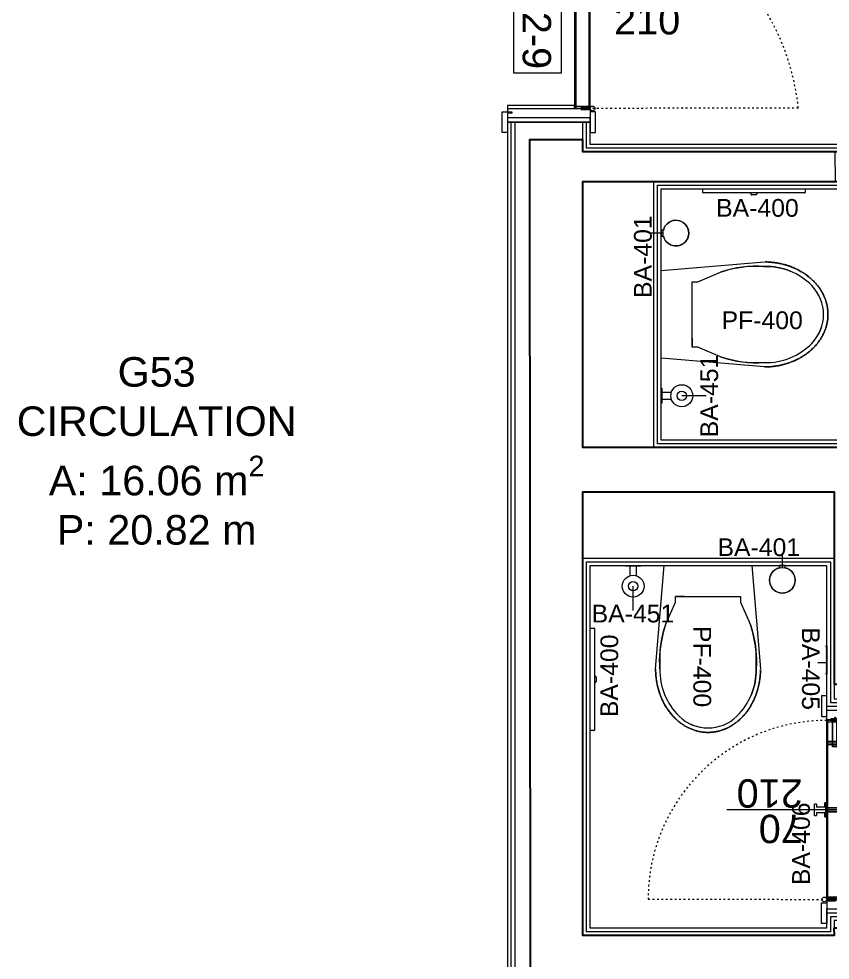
# Model space of a CAD drawing. Header units: centimetres. Extents: x 118932 to 154602, y -32682 to -23521.
# Drawn here: x 134667.2 to 134941.7, y -29744.5 to -29426.2 of the extents above; entities that cross this region are included whole.
import ezdxf

# ---------------------------------------------------------------- set-up
doc = ezdxf.new("R2010")
doc.units = ezdxf.units.CM
doc.header["$LTSCALE"] = 50
doc.header["$MEASUREMENT"] = 0
doc.linetypes.add('ACAD_ISO03W100', pattern=[30, 12, -18])
for name, color, linetype, lineweight, true_color in [('GEN_00_BL_Yazı', 7, 'Continuous', 0, 0x4f5250), ('GEN_00_BL_Ölçü Dış', 7, 'Continuous', 5, 0x766a5e), ('GEN_02_TF_Islak Hacim', 7, 'Continuous', 5, 0x007cb0), ('GEN_02_TF_Kapı', 7, 'Continuous', 9, 0x4a3526), ('GEN_05_ML_Ahşap', 7, 'Continuous', 9, 0x745e3d), ('GEN_05_ML_Alçıpan_giydirme', 7, 'Continuous', 18, 0x7ebab5), ('GEN_06_GR_İnce', 7, 'Continuous', 13, 0xb0b0a9), ('KALACAK DUVARLAR', 7, 'Continuous', 30, 0x005387)]:
    doc.layers.add(name, color=color, linetype=linetype, lineweight=lineweight, true_color=true_color)
doc.styles.add('ARIAL', font='arial.ttf')
doc.styles.add('arial_1_18', font='arial.ttf', dxfattribs={"height": 0.2})
doc.styles.add('Arial_6', font='arial.ttf', dxfattribs={"height": 59.5325})

# ---------------------------------------------------------------- blocks, each defined once
blk = doc.blocks.new('KALACAK DUVARLAR LEVEL 0 A BLOK')
at = {"layer": 'KALACAK DUVARLAR'}
for points in [[(60213.89, 8052.59), (60081.69, 7920.38), (59891.79, 7920.38), (59891.79, 8020.39), (59875.48, 8020.39), (59875.48, 8010.39), (59881.79, 8010.39), (59881.79, 7920.38), (59713.87, 7920.38), (59713.87, 8010.39), (59800.48, 8010.39), (59800.48, 8020.39), (59713.87, 8020.39), (59713.87, 8024.38), (59695.87, 8024.38), (59696.05, 7732.14)], [(59808.87, 7745.37), (59808.81, 7757.87), (59798.81, 7757.87), (59798.87, 7755.37), (59713.87, 7755.37), (59713.87, 7905.38), (59798.87, 7905.38), (59798.87, 7840.38), (59808.87, 7840.38), (59808.87, 7905.38), (60073.76, 7905.38), (60073.76, 7838.91), (60082.96, 7829.72), (60119.15, 7865.92), (60223.11, 7761.97)]]:
    blk.add_lwpolyline(points, dxfattribs=at)
blk = doc.blocks.new('Toilet-Tissue-Dispenser_Bobrick_B-35883 - BA-400 Double Paper Holder-13679418-RESTROOMS _ POOL BAR - PLANS')
at = {"layer": 'GEN_02_TF_Islak Hacim'}
for p, q in [((40839.4, 11299.3), (40839.4, 11312)), ((40839.4, 11312), (41185.5, 11312)), ((41185.5, 11312), (41185.5, 11299.3)), ((41001.8, 11297.7), (40841, 11297.7)), ((41023.2, 11297.7), (41001.8, 11297.7)), ((41019.6, 11291.4), (41005.3, 11291.4)), ((41183.9, 11297.7), (41023.2, 11297.7))]:
    blk.add_line(p, q, dxfattribs=at)
for centre, radius, start, end in [((40841, 11299.3), 1.59, 180, 270), ((41001.8, 11296.8), 0.879, 90, 187.2939), ((41007, 11297.5), 6.14, 187.2939, 247.3604), ((41005.3, 11292.2), 0.8, 204.0212, 270), ((41019.6, 11292.2), 0.8, 270, 335.9788), ((41017.9, 11297.5), 6.14, 292.6396, 352.7061), ((41023.2, 11296.8), 0.879, 352.7061, 90), ((41183.9, 11299.3), 1.59, 270, 0)]:
    blk.add_arc(centre, radius, start, end, dxfattribs=at)
at = {"layer": 'GEN_00_BL_Yazı', "insert": (40884.6, 11216.8), "char_height": 60, "width": 265.421, "attachment_point": 7, "rotation": 359.924, "style": 'Arial_6'}
blk.add_mtext('BA-400', dxfattribs=at)
blk = doc.blocks.new('BA 401 toilet brush holder')
at = {"layer": 'GEN_00_BL_Yazı'}
blk.add_line((-0.01, -4.19), (-0.01, -8.64), dxfattribs=at)
at = {"layer": 'GEN_02_TF_Islak Hacim'}
for p, q in [((-1, -4.23), (-1, -5)), ((-1, -4.23), (-1, -5)), ((-1, -5), (1, -5)), ((1, -5), (-1, -5)), ((1, -5), (1, -4.23)), ((1, -4.23), (1, -5))]:
    blk.add_line(p, q, dxfattribs=at)
blk.add_circle((0, 0), 4.35, dxfattribs=at)
blk.add_arc((0, 0), 4.35, 283.2903, 256.7097, dxfattribs=at)
at = {"layer": 'GEN_00_BL_Yazı', "insert": (21.94, -14.19), "char_height": 6, "width": 26.5421, "attachment_point": 1, "rotation": 180, "style": 'Arial_6'}
blk.add_mtext('BA-401', dxfattribs=at)
blk = doc.blocks.new('BA 405 - BAG DISPANSER')
at = {"layer": 'GEN_02_TF_Islak Hacim'}
blk.add_hatch(color=256, dxfattribs=at).paths.add_polyline_path([(59602.97, -31835.91), (59602.97, -31835.47), (59593.41, -31835.47), (59593.41, -31835.91)])
at = {"layer": 'GEN_00_BL_Yazı'}
blk.add_line((59597.32, -31832.96), (59597.32, -31835.65), dxfattribs=at)
at = {"layer": 'GEN_02_TF_Islak Hacim'}
for p, q in [((59593.41, -31835.91), (59593.41, -31835.47)), ((59602.97, -31835.47), (59602.97, -31835.91)), ((59602.97, -31835.91), (59593.41, -31835.91))]:
    blk.add_line(p, q, dxfattribs=at)
at = {"layer": 'GEN_00_BL_Yazı', "insert": (59609.21, -31833.56), "char_height": 6, "width": 26.5421, "attachment_point": 1, "rotation": 180, "style": 'Arial_6'}
blk.add_mtext('BA-405', dxfattribs=at)
blk = doc.blocks.new('common areas toilet pf400')
at = {"layer": 'GEN_02_TF_Islak Hacim'}
for p, q in [((0, 14.8), (34.95, 17.75)), ((0, 14.8), (34.95, 17.75)), ((0, -14.8), (0, 14.8)), ((12.45, 10.98), (20.12, 14.31)), ((12.45, 10.98), (20.12, 14.31)), ((10.45, 10.98), (12.45, 10.98)), ((10.45, -11.02), (10.45, 10.98)), ((10.45, 10.98), (12.45, 10.98)), ((10.45, -8.02), (10.45, -11.02)), ((12.45, -11.02), (10.45, -11.02)), ((12.45, -11.02), (10.45, -11.02)), ((34.95, -17.75), (0, -14.8)), ((34.95, -17.75), (0, -14.8))]:
    blk.add_line(p, q, dxfattribs=at)
at = {"layer": 'GEN_02_TF_Islak Hacim', "flags": 128}
blk.add_lwpolyline([(20.12, -14.35, 0.102893), (34.95, -16.27, 0.208147), (50.97, -9.8, 0.407287), (50.97, 9.76, 0.208147), (34.95, 16.23, 0.102893), (20.12, 14.31), (21.51, 14.77), (22.93, 15.16), (24.36, 15.5), (25.8, 15.79), (27.25, 16.01), (28.71, 16.18), (30.17, 16.29), (31.64, 16.33), (33.11, 16.33), (34.58, 16.26), (34.95, 16.23, -0.103003), (43.63, 14.66)], format="xyb", dxfattribs=at)
blk.add_lwpolyline([(34.95, -16.27), (33.48, -16.35), (32.01, -16.38), (30.55, -16.34), (29.08, -16.25), (27.62, -16.1), (26.16, -15.89), (24.72, -15.62), (23.29, -15.29), (21.87, -14.91), (20.47, -14.47), (20.12, -14.35), (12.45, -11.02), (10.45, -11.02)], dxfattribs=at)
at = {"layer": 'GEN_02_TF_Islak Hacim'}
blk.add_arc((40.95, -0.02), 14, 330.4944, 345.2869, dxfattribs=at)
blk.add_rational_spline([(34.95, -17.75), (42.82, -17.75), (49.63, -14.5), (53.57, -8.88), (57.5, -3.25), (57.5, 3.25), (53.57, 8.88), (49.63, 14.5), (42.82, 17.75), (34.95, 17.75), (36.56, 17.75), (39.77, 17.45), (44.36, 16.13), (48.47, 13.99), (51.9, 11.16), (54.48, 7.77), (56.09, 3.98), (56.45, 1.33), (56.45, 0), (56.45, -1.33), (56.09, -3.98), (54.48, -7.77), (51.9, -11.16), (48.47, -13.99), (44.36, -16.13), (39.77, -17.45), (36.56, -17.75), (34.95, -17.75)], [1, 0.910683602523, 0.910683602523, 1, 0.910683602523, 0.910683602523, 1, 0.910683602523, 0.910683602523, 1, 1, 1, 1, 1, 1, 1, 1, 1, 1, 1, 1, 1, 1, 1, 1, 1, 1, 1], degree=3, knots=[0, 0, 0, 0, 1.047198, 1.047198, 1.047198, 2.094395, 2.094395, 2.094395, 3.141593, 3.141593, 3.141593, 3.28445, 3.427307, 3.570164, 3.713021, 3.855878, 3.998736, 4.141593, 4.141593, 4.141593, 4.28445, 4.427307, 4.570164, 4.713021, 4.855878, 4.998736, 5.141593, 5.141593, 5.141593, 5.141593], dxfattribs=at)
at = {"layer": 'GEN_00_BL_Yazı', "insert": (20.45, -5.06), "char_height": 6, "width": 13.2711, "attachment_point": 7, "style": 'Arial_6'}
blk.add_mtext('PF-400', dxfattribs=at)
blk = doc.blocks.new('BA 406 HOOK')
at = {"layer": 'GEN_02_TF_Islak Hacim'}
for p, q in [((-2.38, 0), (-2.38, -0.32)), ((-2.38, 0), (2.38, 0)), ((-2.3, 0), (-2.38, 0)), ((2.38, 0), (2.3, 0)), ((2.38, -0.32), (2.38, 0)), ((-2.38, -0.32), (-2.3, -0.32)), ((-0.92, -0.32), (-2.38, -0.32)), ((-0.92, -0.32), (-0.92, -3.19)), ((0.92, -3.19), (0.92, -0.32)), ((2.38, -0.32), (0.92, -0.32)), ((2.3, -0.32), (2.38, -0.32)), ((-1.91, -3.19), (-1.91, -3.81)), ((-1.91, -3.19), (-0.92, -3.19)), ((-1.84, -3.19), (-1.91, -3.19)), ((-1.91, -3.81), (-1.84, -3.81)), ((1.9, -3.81), (-1.91, -3.81)), ((0.92, -3.19), (1.9, -3.19)), ((1.9, -3.19), (1.84, -3.19)), ((1.84, -3.81), (1.9, -3.81)), ((1.9, -3.81), (1.9, -3.19))]:
    blk.add_line(p, q, dxfattribs=at)
at = {"layer": 'GEN_00_BL_Yazı', "insert": (25.5, -11.38), "char_height": 6, "width": 26.5421, "attachment_point": 1, "rotation": 180, "style": 'Arial_6'}
blk.add_mtext('BA-406', dxfattribs=at)
blk = doc.blocks.new('Accessory-Tissue_Holder-KOHLER-Composed-K-73148 - BA-451 SPARE TP-14820996-TYPE GxL')
at = {"layer": 'GEN_00_BL_Yazı'}
blk.add_line((-52678, -5376.6), (-52678.1, -5294), dxfattribs=at)
at = {"layer": 'GEN_02_TF_Islak Hacim'}
blk.add_lwpolyline([(-52653.4, -5226.7), (-52667.2, -5226.7), (-52688.8, -5226.7), (-52702.6, -5226.7, -0.414214), (-52703.4, -5225.8), (-52703.4, -5224.2), (-52652.6, -5224.2), (-52652.6, -5225.8, -0.414214)], format="xyb", close=True, dxfattribs=at)
for points in [[(-52688.8, -5226.7, 0.414214), (-52689.4, -5227.3), (-52689.4, -5258.6)], [(-52666.5, -5258.6), (-52666.5, -5227.3, 0.414214), (-52667.2, -5226.7)]]:
    blk.add_lwpolyline(points, format="xyb", dxfattribs=at)
for radius in [37.3, 15.9]:
    blk.add_circle((-52678, -5294.1), radius, dxfattribs=at)
at = {"layer": 'GEN_00_BL_Yazı', "insert": (-52538.9, -5356.8), "char_height": 60, "width": 265.421, "attachment_point": 3, "style": 'Arial_6'}
blk.add_mtext('BA-451', dxfattribs=at)
blk = doc.blocks.new('LEVEL 0 ISLAK HACİM')
at = {"xscale": 0.1, "yscale": 0.1, "zscale": 0.1}
blk.add_blockref('Toilet-Tissue-Dispenser_Bobrick_B-35883 - BA-400 Double Paper Holder-13679418-RESTROOMS _ POOL BAR - PLANS', (-9541.47, -4208.46, 0), dxfattribs=at)
at = {"color": 1, "lineweight": 100}
for name, p, rotation in [('BA 401 toilet brush holder', (-5466.61, -3092.26, 0), 270), ('BA 401 toilet brush holder', (-5430.6, -3209.67, 0), 180), ('BA 405 - BAG DISPANSER', (-37251.51, -62834.79, 0), 90), ('BA 406 HOOK', (-5415.9, -3287.27, 0), 270)]:
    blk.add_blockref(name, p, dxfattribs=dict(at, rotation=rotation))
blk.add_blockref('common areas toilet pf400', (-5471.61, -3119.76, 0))
at = {"extrusion": (0.000295505, 0.000122402, 1), "xscale": 0.1000000000000001, "yscale": 0.1000000000000001, "zscale": 0.1000000000000001, "rotation": 89.99999792759128}
blk.add_blockref('Accessory-Tissue_Holder-KOHLER-Composed-K-73148 - BA-451 SPARE TP-14820996-TYPE GxL', (-5994.02, 2120.53, -2), dxfattribs=at)
at = {"extrusion": (0.000122402, -0.000295505, 1), "xscale": 0.1, "yscale": 0.1, "zscale": 0.1}
blk.add_blockref('Accessory-Tissue_Holder-KOHLER-Composed-K-73148 - BA-451 SPARE TP-14820996-TYPE GxL', (-213.27, -2682.25, 0.28), dxfattribs=at)
at = {"rotation": 270}
blk.add_blockref('common areas toilet pf400', (-5455.73, -3204.67, 0), dxfattribs=at)
at = {"xscale": 0.1000000000000026, "yscale": 0.1000000000000026, "zscale": 0.1000000000000026, "rotation": 90}
blk.add_blockref('Toilet-Tissue-Dispenser_Bobrick_B-35883 - BA-400 Double Paper Holder-13679418-RESTROOMS _ POOL BAR - PLANS', (-4364.41, -7344.42, 0), dxfattribs=at)
blk = doc.blocks.new('level 0 main tower duvarlar')
at = {"layer": 'GEN_05_ML_Alçıpan_giydirme'}
for points in [[(-2512.08, -1299.32), (-2642.82, -1430.06), (-2829.19, -1430.06), (-2829.19, -1330.05), (-2851.69, -1330.05), (-2851.69, -1345.06), (-2844.19, -1345.06), (-2844.19, -1430.06), (-2983.11, -1430.06), (-2983.11, -1345.06), (-2921.69, -1345.06), (-2921.69, -1330.05), (-3007.11, -1330.05), (-3007.11, -1322.55), (-3035.11, -1322.55), (-3035.11, -1620.8)], [(-2912.11, -1610.07), (-2912.11, -1590.07), (-2927.11, -1590.07), (-2927.11, -1595.07), (-3007.11, -1595.07), (-3007.11, -1472.46), (-2927.11, -1472.46), (-2927.11, -1520.07), (-2912.11, -1520.07), (-2912.11, -1450.06), (-2652.22, -1450.06), (-2652.22, -1515.07), (-2640.52, -1526.76), (-2604.32, -1490.56), (-2503.91, -1590.98)], [(-2509.58, -1300.36), (-2641.79, -1432.56), (-2831.69, -1432.56), (-2831.69, -1332.55), (-2849.19, -1332.55), (-2849.19, -1342.56), (-2841.69, -1342.56), (-2841.69, -1432.56), (-2985.61, -1432.56), (-2985.61, -1342.56), (-2924.12, -1342.56), (-2924.26, -1332.55), (-3009.61, -1332.55), (-3009.61, -1322.55)], [(-2510.83, -1299.84), (-2642.3, -1431.31), (-2830.44, -1431.31), (-2830.44, -1331.3), (-2850.44, -1331.3), (-2850.44, -1343.81), (-2842.94, -1343.81), (-2842.94, -1431.31), (-2984.36, -1431.31), (-2984.36, -1343.81), (-2922.9, -1343.81), (-2922.98, -1331.3), (-3008.36, -1331.3), (-3008.36, -1322.55)], [(-3033.86, -1620.8), (-3033.86, -1322.55)], [(-3032.61, -1322.55), (-3032.61, -1620.8)], [(-2914.61, -1607.57), (-2914.61, -1592.57), (-2924.61, -1592.57), (-2924.61, -1597.57), (-3009.61, -1597.57), (-3009.61, -1469.96), (-2924.61, -1469.96), (-2924.61, -1517.57), (-2914.61, -1517.57), (-2914.61, -1447.56), (-2649.72, -1447.56), (-2649.72, -1514.03), (-2640.52, -1523.22), (-2604.32, -1487.02), (-2500.37, -1590.98)], [(-2913.36, -1608.82), (-2913.36, -1591.32), (-2925.86, -1591.32), (-2925.86, -1596.32), (-3008.36, -1596.32), (-3008.36, -1471.21), (-2925.86, -1471.21), (-2925.86, -1518.82), (-2913.36, -1518.82), (-2913.36, -1448.81), (-2650.97, -1448.81), (-2650.97, -1514.55), (-2640.52, -1524.99), (-2604.32, -1488.79), (-2502.14, -1590.98)]]:
    blk.add_lwpolyline(points, dxfattribs=at)
blk = doc.blocks.new('PD02-9')
at = {"layer": 'GEN_02_TF_Kapı'}
for p, q in [((-75.5, 0), (-80, 0)), ((-75.5, 0), (-75.5, -28)), ((-4.8, 0), (-75.2, 0)), ((-75.2, -5.2), (-75.2, 0)), ((-68.07, 0), (-68.07, -5.2, 0)), ((-67.07, 0), (-67.07, -5.2, 0)), ((-40.7, 0), (-40.7, -5.2, 0)), ((-39.31, 0), (-39.31, -5.2, 0)), ((-5.1, 0.14), (-5.1, -3)), ((-4.8, 0.01), (-4.8, -3)), ((-4.8, -5.2), (-4.8, 0)), ((-4.5, 0.01), (-4.5, -3)), ((-4.5, 0), (-4.5, -28)), ((-4.5, 0), (0, 0)), ((-4.2, 0.14), (-4.2, -3)), ((-76.2, -2.73), (-75.2, -2.06)), ((-76.2, -2.99), (-76.2, -2.73)), ((-76.2, -2.99), (-75.2, -3.11)), ((-75.8, -1.47), (-75.8, -2.46)), ((-75.7, -1.47), (-75.8, -1.47)), ((-75.8, -3.04), (-75.8, -3.69)), ((-75.18, -2.6), (-75.5, -2.26)), ((-75.18, -2.6), (-75.5, -2.26)), ((-75.18, -2.6), (-75.5, -3.01)), ((-4.8, -0.4), (-75.2, -0.4)), ((-75.2, -2.06), (-75.2, -3.11)), ((-75.2, -2.54), (-75.2, -2.12)), ((-75.18, -2.54), (-75.2, -2.54)), ((-75.2, -2.55), (-75.18, -2.55)), ((-75.2, -2.65), (-75.2, -2.55)), ((-75.2, -2.65), (-75.18, -2.65)), ((-75.2, -3.08), (-75.2, -2.66)), ((-75.18, -2.66), (-75.2, -2.66)), ((-75.2, -3.11), (-75.2, -2.99)), ((-75.18, -2.1), (-74.82, -2.1)), ((-75.18, -2.54), (-75.18, -2.12)), ((-75.18, -2.12), (-74.82, -2.12)), ((-75.18, -2.45), (-75.18, -2.55)), ((-75.18, -2.45), (-75.07, -2.45)), ((-75.18, -2.65), (-75.18, -2.55)), ((-75.18, -2.65), (-75.18, -2.75)), ((-75.18, -3.08), (-75.18, -2.66)), ((-75.18, -2.75), (-75.07, -2.75)), ((-74.82, -3.08), (-75.18, -3.08)), ((-74.82, -3.1), (-75.18, -3.1)), ((-75.07, -2.12), (-75.07, -3.08)), ((-75.07, -2.45), (-75.07, -2.75)), ((-74.82, -2.12), (-74.82, -3.08)), ((-74.8, -2.12), (-74.8, -3.08)), ((-74.6, -4.8), (-74.6, -0.4)), ((-5.4, -4.8), (-5.4, -0.4)), ((-5.2, -2.12), (-5.2, -3.08)), ((-4.82, -2.1), (-5.18, -2.1)), ((-5.18, -3.1), (-4.82, -3.1)), ((-5.1, -3), (-4.8, -3)), ((-4.93, -2.12), (-4.93, -3.08)), ((-4.82, -2.45), (-4.93, -2.45)), ((-4.93, -2.45), (-4.93, -2.75)), ((-4.82, -2.75), (-4.93, -2.75)), ((-4.82, -2.6), (-4.5, -2.26)), ((-4.82, -2.6), (-4.5, -2.26)), ((-4.82, -2.45), (-4.82, -2.55)), ((-4.8, -2.55), (-4.82, -2.55)), ((-4.82, -2.65), (-4.82, -2.55)), ((-4.82, -2.6), (-4.5, -3.01)), ((-4.82, -2.65), (-4.82, -2.75)), ((-4.8, -2.65), (-4.82, -2.65)), ((-4.8, -2.54), (-4.8, -2.12)), ((-4.8, -2.65), (-4.8, -2.55)), ((-4.8, -3.08), (-4.8, -2.66)), ((-4.5, -3), (-4.2, -3)), ((-75.8, -3.69), (-75.7, -3.69)), ((-74.3, -5.4), (-75.5, -5.4)), ((-4.8, -4.8), (-75.2, -4.8)), ((-4.8, -5.2), (-75.2, -5.2)), ((-74.3, -5.4), (-74.3, -28)), ((-39.41, -5.2), (-40.6, -5.2)), ((-5.7, -5.4), (-5.7, -28)), ((-5.7, -5.4), (-4.5, -5.4)), ((-76.5, -26.5), (-76.9, -26.5)), ((-76.9, -26.5), (-76.9, -28)), ((-76.5, -28), (-76.5, -26.5)), ((-74.3, -28), (-76.5, -28)), ((-5.7, -28), (-3.5, -28)), ((-3.5, -28), (-3.5, -26.5)), ((-3.5, -26.5), (-3.1, -26.5)), ((-3.1, -26.5), (-3.1, -28)), ((-3.1, -28), (0, -28))]:
    blk.add_line(p, q, dxfattribs=at)
at = {"layer": 'GEN_02_TF_Kapı', "linetype": 'ACAD_ISO03W100', "ltscale": 0.001}
blk.add_lwpolyline([(-75.2, 0, -0.355376), (-4.8, 70.4), (-4.65, 0.8)], format="xyb", dxfattribs=at)
at = {"layer": 'GEN_02_TF_Kapı'}
for points in [[(-76.5, 0), (-83.5, 0), (-83.5, 1.75), (-76.5, 1.75)], [(-78.5, 0), (-80, 0), (-80, -28), (-78.5, -28)], [(-67.97, 0), (-68.07, 0), (-68.07, -5.2), (-67.97, -5.2)], [(-68.07, 0), (-67.97, 0), (-67.97, -5.2), (-68.07, -5.2)], [(-67.17, -5.2), (-67.97, -5.2), (-67.97, 0), (-67.17, 0)], [(-67.17, 0), (-67.07, 0), (-67.07, -5.2), (-67.17, -5.2)], [(-67.07, 0), (-67.17, 0), (-67.17, -5.2), (-67.07, -5.2)], [(-41, 0), (-39, 0), (-39, 0.2), (-39.4, 0.3), (-40.6, 0.3), (-41, 0.2)], [(-40.6, 0), (-40.7, 0), (-40.7, -5.2), (-40.6, -5.2)], [(-40.6, -5.2), (-39.4, -5.2), (-39.4, 0), (-40.6, 0)], [(-39.41, 0), (-39.31, 0), (-39.31, -5.2), (-39.41, -5.2)], [(-3.5, 0), (3.5, 0), (3.5, 1.75), (-3.5, 1.75)], [(0, 0), (-1.5, 0), (-1.5, -28), (0, -28)], [(-75.7, -3.69), (-75.5, -3.69), (-75.5, -1.47), (-75.7, -1.47)], [(-75.2, -3.47), (-75, -3.47), (-75, -1.55), (-75.2, -1.55)], [(-61.25, -1.95), (-75.1, -1.95), (-75.1, -3.47), (-61.25, -3.47)], [(-61.35, -2.05), (-75, -2.05), (-75, -3.37), (-61.35, -3.37)], [(-41.01, -5.4), (-39.01, -5.4), (-39.01, -5.2), (-41.01, -5.2)]]:
    blk.add_lwpolyline(points, close=True, dxfattribs=at)
for points in [[(-4.8, -2.54), (-4.82, -2.54), (-4.82, -2.12), (-5.18, -2.12), (-5.18, -3.08), (-4.82, -3.08), (-4.82, -2.66), (-4.8, -2.66)], [(-76.9, -28), (-83.5, -28), (-83.5, -29.75), (-76.5, -29.75), (-76.5, -28)], [(-3.1, -28), (3.5, -28), (3.5, -29.75), (-3.5, -29.75), (-3.5, -28)]]:
    blk.add_lwpolyline(points, dxfattribs=at)
blk.add_circle((-4.65, 0.8), 0.8, dxfattribs=at)
for centre, start, end in [((-75.18, -2.12), 91.5433, 178.4567), ((-75.18, -3.08), 181.5433, 268.4567), ((-74.82, -2.12), 1.5433, 88.4567), ((-74.82, -3.08), 271.5433, 358.4567), ((-5.18, -2.12), 91.5433, 178.4567), ((-5.18, -3.08), 181.5433, 268.4567), ((-4.82, -2.12), 1.5433, 88.4567), ((-4.82, -3.08), 271.5433, 358.4567)]:
    blk.add_arc(centre, 0.0206, start, end, dxfattribs=at)
at = {"layer": 'GEN_05_ML_Ahşap'}
blk.add_lwpolyline([(-40, -9.81), (-40, 33.75)], dxfattribs=at)
blk.add_lwpolyline([(-16.55, -25.81), (-63.45, -25.81), (-63.45, -9.81), (-16.55, -9.81)], close=True, dxfattribs=at)
at = {"layer": 'GEN_00_BL_Yazı', "char_height": 9.6, "attachment_point": 7, "rotation": 90, "style": 'arial_1_18'}
for s, insert in [('\\A1;210', (-29.56, 8.09)), ('\\A1;80', (-41.56, 8.07))]:
    blk.add_mtext_dynamic_manual_height_columns(s, width=2834.1518, gutter_width=1500, heights=[310.23], dxfattribs=dict(at, insert=insert))
at = {"layer": 'GEN_00_BL_Yazı', "insert": (-17.94, -22.98), "char_height": 9.6, "attachment_point": 9, "style": 'arial_1_18'}
blk.add_mtext_dynamic_manual_height_columns('\\A1;PD02-9', width=2834.1518, gutter_width=1500, heights=[310.23], dxfattribs=at)
blk = doc.blocks.new('PD01M')
at = {"layer": 'GEN_02_TF_Kapı'}
for p, q in [((4.5, 0), (0, 0)), ((4.2, 0.14), (4.2, -3)), ((4.5, 0.01), (4.5, -3)), ((4.5, 0), (4.5, -15)), ((4.8, 0.01), (4.8, -3)), ((4.8, 0), (65.2, 0)), ((4.8, -5.2), (4.8, 0)), ((5.1, 0.14), (5.1, -3)), ((34.31, 0), (34.31, -5.2, 0)), ((35.7, 0), (35.7, -5.2, 0)), ((57.07, 0), (57.07, -5.2, 0)), ((58.07, 0), (58.07, -5.2, 0)), ((65.2, -5.2), (65.2, 0)), ((65.5, 0), (65.5, -15)), ((65.5, 0), (70, 0)), ((4.5, -3), (4.2, -3)), ((4.82, -2.6), (4.5, -2.26)), ((4.82, -2.6), (4.5, -2.26)), ((4.82, -2.6), (4.5, -3.01)), ((4.8, -0.4), (65.2, -0.4)), ((4.8, -2.54), (4.8, -2.12)), ((4.8, -2.55), (4.82, -2.55)), ((4.8, -2.65), (4.8, -2.55)), ((4.8, -2.65), (4.82, -2.65)), ((4.8, -3.08), (4.8, -2.66)), ((5.1, -3), (4.8, -3)), ((4.82, -2.1), (5.18, -2.1)), ((4.82, -2.45), (4.82, -2.55)), ((4.82, -2.45), (4.93, -2.45)), ((4.82, -2.65), (4.82, -2.55)), ((4.82, -2.65), (4.82, -2.75)), ((4.82, -2.75), (4.93, -2.75)), ((5.18, -3.1), (4.82, -3.1)), ((4.93, -2.12), (4.93, -3.08)), ((4.93, -2.45), (4.93, -2.75)), ((5.2, -2.12), (5.2, -3.08)), ((5.4, -4.8), (5.4, -0.4)), ((64.6, -4.8), (64.6, -0.4)), ((64.8, -2.12), (64.8, -3.08)), ((65.18, -2.1), (64.82, -2.1)), ((64.82, -2.12), (64.82, -3.08)), ((65.18, -2.12), (64.82, -2.12)), ((64.82, -3.08), (65.18, -3.08)), ((64.82, -3.1), (65.18, -3.1)), ((65.07, -2.12), (65.07, -3.08)), ((65.18, -2.45), (65.07, -2.45)), ((65.07, -2.45), (65.07, -2.75)), ((65.18, -2.75), (65.07, -2.75)), ((65.18, -2.54), (65.18, -2.12)), ((65.18, -2.6), (65.5, -2.26)), ((65.18, -2.6), (65.5, -2.26)), ((65.18, -2.45), (65.18, -2.55)), ((65.18, -2.54), (65.2, -2.54)), ((65.2, -2.55), (65.18, -2.55)), ((65.18, -2.65), (65.18, -2.55)), ((65.18, -2.6), (65.5, -3.01)), ((65.18, -2.65), (65.18, -2.75)), ((65.2, -2.65), (65.18, -2.65)), ((65.18, -3.08), (65.18, -2.66)), ((65.18, -2.66), (65.2, -2.66)), ((65.2, -2.06), (65.2, -3.11)), ((66.2, -2.73), (65.2, -2.06)), ((65.2, -2.54), (65.2, -2.12)), ((65.2, -2.65), (65.2, -2.55)), ((65.2, -3.08), (65.2, -2.66)), ((66.2, -2.99), (65.2, -3.11)), ((65.2, -3.11), (65.2, -2.99)), ((65.7, -1.47), (65.8, -1.47)), ((65.8, -1.47), (65.8, -2.46)), ((65.8, -3.04), (65.8, -3.69)), ((66.2, -2.99), (66.2, -2.73)), ((5.7, -5.4), (4.5, -5.4)), ((4.8, -4.8), (65.2, -4.8)), ((4.8, -5.2), (65.2, -5.2)), ((5.7, -5.4), (5.7, -15)), ((34.41, -5.2), (35.6, -5.2)), ((64.3, -5.4), (64.3, -15)), ((64.3, -5.4), (65.5, -5.4)), ((65.8, -3.69), (65.7, -3.69)), ((3.1, -15), (0, -15)), ((3.5, -13.5), (3.1, -13.5)), ((3.1, -13.5), (3.1, -15)), ((3.5, -15), (3.5, -13.5)), ((5.7, -15), (3.5, -15)), ((64.3, -15), (66.5, -15)), ((66.5, -15), (66.5, -13.5)), ((66.5, -13.5), (66.9, -13.5)), ((66.9, -13.5), (66.9, -15))]:
    blk.add_line(p, q, dxfattribs=at)
at = {"layer": 'GEN_02_TF_Kapı', "linetype": 'ACAD_ISO03W100', "ltscale": 0.001}
blk.add_lwpolyline([(65.2, 0, 0.414214), (4.8, 60.4), (4.65, 0.8)], format="xyb", dxfattribs=at)
at = {"layer": 'GEN_02_TF_Kapı'}
for points in [[(3.5, 0), (-3.5, 0), (-3.5, 1.75), (3.5, 1.75)], [(0, 0), (1.5, 0), (1.5, -15), (0, -15)], [(36, 0), (34, 0), (34, 0.2), (34.4, 0.3), (35.6, 0.3), (36, 0.2)], [(34.41, 0), (34.31, 0), (34.31, -5.2), (34.41, -5.2)], [(35.6, -5.2), (34.4, -5.2), (34.4, 0), (35.6, 0)], [(35.6, 0), (35.7, 0), (35.7, -5.2), (35.6, -5.2)], [(57.17, 0), (57.07, 0), (57.07, -5.2), (57.17, -5.2)], [(57.07, 0), (57.17, 0), (57.17, -5.2), (57.07, -5.2)], [(57.17, -5.2), (57.97, -5.2), (57.97, 0), (57.17, 0)], [(57.97, 0), (58.07, 0), (58.07, -5.2), (57.97, -5.2)], [(58.07, 0), (57.97, 0), (57.97, -5.2), (58.07, -5.2)], [(66.5, 0), (73.5, 0), (73.5, 1.75), (66.5, 1.75)], [(68.5, 0), (70, 0), (70, -15), (68.5, -15)], [(56.25, -1.95), (65.1, -1.95), (65.1, -3.47), (56.25, -3.47)], [(56.35, -2.05), (65, -2.05), (65, -3.37), (56.35, -3.37)], [(65.2, -3.47), (65, -3.47), (65, -1.55), (65.2, -1.55)], [(65.7, -3.69), (65.5, -3.69), (65.5, -1.47), (65.7, -1.47)], [(36.01, -5.4), (34.01, -5.4), (34.01, -5.2), (36.01, -5.2)]]:
    blk.add_lwpolyline(points, close=True, dxfattribs=at)
for points in [[(4.8, -2.54), (4.82, -2.54), (4.82, -2.12), (5.18, -2.12), (5.18, -3.08), (4.82, -3.08), (4.82, -2.66), (4.8, -2.66)], [(3.1, -15), (-3.5, -15), (-3.5, -16.75), (3.5, -16.75), (3.5, -15)], [(66.9, -15), (73.5, -15), (73.5, -16.75), (66.5, -16.75), (66.5, -15)]]:
    blk.add_lwpolyline(points, dxfattribs=at)
blk.add_circle((4.65, 0.8), 0.8, dxfattribs=at)
for centre, start, end in [((4.82, -2.12), 91.5433, 178.4567), ((4.82, -3.08), 181.5433, 268.4567), ((5.18, -2.12), 1.5433, 88.4567), ((5.18, -3.08), 271.5433, 358.4567), ((64.82, -2.12), 91.5433, 178.4567), ((64.82, -3.08), 181.5433, 268.4567), ((65.18, -2.12), 1.5433, 88.4567), ((65.18, -3.08), 271.5433, 358.4567)]:
    blk.add_arc(centre, 0.0206, start, end, dxfattribs=at)
at = {"layer": 'GEN_05_ML_Ahşap'}
blk.add_lwpolyline([(35, -9.81), (35, 33.75)], dxfattribs=at)
blk.add_lwpolyline([(57.38, -25.81), (12.62, -25.81), (12.62, -9.81), (57.38, -9.81)], close=True, dxfattribs=at)
at = {"layer": 'GEN_00_BL_Yazı', "char_height": 9.6, "attachment_point": 7, "rotation": 90, "style": 'arial_1_18'}
for s, insert in [('\\A1;210', (45.44, 8.09)), ('\\A1;70', (33.44, 8.07))]:
    blk.add_mtext_dynamic_manual_height_columns(s, width=2834.1518, gutter_width=1500, heights=[310.23], dxfattribs=dict(at, insert=insert))
at = {"layer": 'GEN_00_BL_Yazı', "insert": (56.57, -22.98), "char_height": 9.6, "attachment_point": 9, "style": 'arial_1_18'}
blk.add_mtext_dynamic_manual_height_columns('\\A1;PD01M', width=2834.1518, gutter_width=1500, heights=[310.23], dxfattribs=at)
blk = doc.blocks.new('level 0 a blok kapılar')
at = {"color": 5, "rotation": 270}
blk.add_blockref('PD02-9', (-970.18, -1430.28), dxfattribs=at)
at = {"color": 1, "rotation": 90}
blk.add_blockref('PD01M', (-890.17, -1697.79), dxfattribs=at)
blk = doc.blocks.new('level 0 kapı')
at = {"color": 5}
blk.add_blockref('level 0 a blok kapılar', (1886.4, 1634.68), dxfattribs=at)
blk = doc.blocks.new('TEFRISLI MAHAL LEVEL 0 A BLOK')
at = {"layer": 'GEN_00_BL_Yazı', "insert": (-1416.15, -652.44), "char_height": 10, "attachment_point": 2, "style": 'ARIAL'}
blk.add_mtext('\\A1;\\pxqc;G53\\PCIRCULATION \\PA: 16.06 m{\\H0.7x;\\S2^ ;}\\PP: 20.82 m', dxfattribs=at)

msp = doc.modelspace()

# ---------------------------------------------------------------- block references
msp.add_blockref('KALACAK DUVARLAR LEVEL 0 A BLOK', (75144.13, -37491.52))

# ---------------------------------------------------------------- next in the draw order: block references
msp.add_blockref('LEVEL 0 ISLAK HACİM', (140356.1, -26406.37, 0))

# ---------------------------------------------------------------- next in the draw order: block references
msp.add_blockref('level 0 main tower duvarlar', (137867.6, -28138.57))
at = {"layer": 'GEN_00_BL_Ölçü Dış'}
msp.add_blockref('TEFRISLI MAHAL LEVEL 0 A BLOK', (136129.97, -28888.13), dxfattribs=at)
at = {"layer": 'GEN_06_GR_İnce'}
msp.add_blockref('level 0 kapı', (133944.27, -29665.52), dxfattribs=at)

doc.saveas('drawing.dxf')
